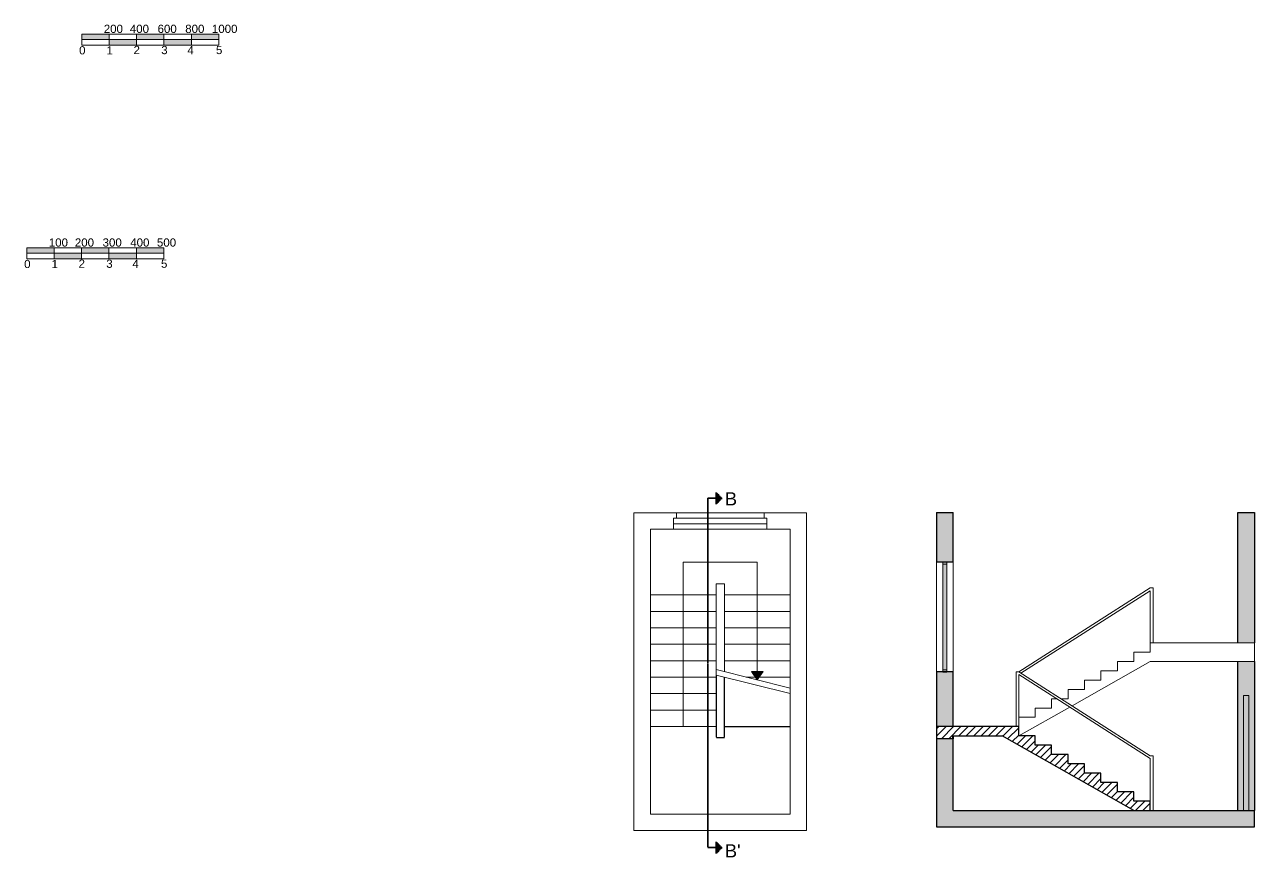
# Model space of a CAD drawing. Header units: millimetres. Extents: x -3181 to 118444, y -2683 to 27005.
# Drawn here: x 20675 to 43117, y 11810 to 27005 of the extents above; entities that cross this region are included whole.
import ezdxf

# ---------------------------------------------------------------- set-up
doc = ezdxf.new("R2010")
doc.units = ezdxf.units.MM
doc.linetypes.add('ACAD_ISO10W100', pattern=[18, 12, -3, 0, -3])
doc.linetypes.add('JIS_02_0.7', pattern=[1.35, 0.75, -0.6])
doc.layers.get('0').update_dxf_attribs({"lineweight": 9})
for name, color, linetype, lineweight in [('linee di sezione', 201, 'ACAD_ISO10W100', 35), ('muri grandi', 7, 'Continuous', 40), ('muri grandi 100', 7, 'Continuous', 30), ('muri medi 50', 7, 'Continuous', 30)]:
    doc.layers.add(name, color=color, linetype=linetype, lineweight=lineweight)
for name, color, linetype in [('porte', 42, 'Continuous'), ('solid', 9, 'Continuous'), ('tratteggiata', 7, 'JIS_02_0.7'), ('vetro', 140, 'Continuous')]:
    doc.layers.add(name, color=color, linetype=linetype)
doc.styles.get("Standard").update_dxf_attribs({"font": 'arial.ttf'})

msp = doc.modelspace()

# ---------------------------------------------------------------- hatches: boundary and pattern name
h = msp.add_hatch(color=256)
h.dxf.hatch_style = 1
h.paths.add_polyline_path([(22218.135, 26830.615), (21718.135, 26830.615), (21718.135, 26730.615), (22218.135, 26730.615)])
h.paths.add_polyline_path([(22718.135, 26730.615), (22218.135, 26730.615), (22218.135, 26630.615), (22718.135, 26630.615)])
h.paths.add_polyline_path([(23218.135, 26830.615), (22718.135, 26830.615), (22718.135, 26730.615), (23218.135, 26730.615)])
h.paths.add_polyline_path([(23718.135, 26730.615), (23218.135, 26730.615), (23218.135, 26630.615), (23718.135, 26630.615)])
h.paths.add_polyline_path([(24218.135, 26830.615), (23718.135, 26830.615), (23718.135, 26730.615), (24218.135, 26730.615)])
h = msp.add_hatch(color=256)
h.dxf.hatch_style = 1
h.paths.add_polyline_path([(21215.008, 22932.115), (20715.008, 22932.115), (20715.008, 22832.115), (21215.008, 22832.115)])
h.paths.add_polyline_path([(21715.008, 22832.115), (21215.008, 22832.115), (21215.008, 22732.115), (21715.008, 22732.115)])
h.paths.add_polyline_path([(22215.008, 22932.115), (21715.008, 22932.115), (21715.008, 22832.115), (22215.008, 22832.115)])
h.paths.add_polyline_path([(22715.008, 22832.115), (22215.008, 22832.115), (22215.008, 22732.115), (22715.008, 22732.115)])
h.paths.add_polyline_path([(23215.008, 22932.115), (22715.008, 22932.115), (22715.008, 22832.115), (23215.008, 22832.115)])
h = msp.add_hatch(color=256)
h.dxf.hatch_style = 1
h.paths.add_polyline_path([(34044.252, 15048.566), (34150.318, 15204.632), (34044.252, 15204.632), (33938.186, 15204.632)])
h = msp.add_hatch()
h.set_pattern_fill('ANSI31', color=256, scale=30)
h.set_pattern_definition([(45, (-1856.54, 172.28), (-67.35192, 67.35192), [])])
h.paths.add_polyline_path([(38816.931, 14195.893), (37316.931, 14195.893), (37316.931, 13975.893), (37616.931, 13975.893), (37616.931, 14025.893), (38516.931, 14025.893), (40916.931, 12665.893), (41216.931, 12665.893), (41216.931, 12835.893), (40916.931, 12835.893), (40916.931, 13005.893), (40616.931, 13005.893), (40616.931, 13175.893), (40316.931, 13175.893), (40316.931, 13345.893), (40016.931, 13345.893), (40016.931, 13515.893), (39716.931, 13515.893), (39716.931, 13685.893), (39416.931, 13685.893), (39416.931, 13855.893), (39116.931, 13855.893), (39116.931, 14025.893), (38816.931, 14025.893)])
at = {"layer": 'linee di sezione'}
h = msp.add_hatch(color=256, dxfattribs=at)
h.dxf.hatch_style = 1
h.paths.add_polyline_path([(33400.024, 18361.489), (33293.958, 18467.555), (33293.958, 18361.489), (33293.958, 18255.423)])
h = msp.add_hatch(color=256, dxfattribs=at)
h.dxf.hatch_style = 1
h.paths.add_polyline_path([(33400.024, 11988.824), (33293.958, 12094.89), (33293.958, 11988.824), (33293.958, 11882.758)])
at = {"layer": 'porte'}
h = msp.add_hatch(color=256, dxfattribs=at)
h.dxf.hatch_style = 1
h.paths.add_polyline_path([(37505.046, 17195.893), (37428.816, 17195.893), (37428.816, 17157.778), (37505.046, 17157.778)])
h.paths.add_polyline_path([(37505.046, 15234.008), (37428.816, 15234.008), (37428.816, 15195.893), (37505.046, 15195.893)])
h = msp.add_hatch(color=256, dxfattribs=at)
h.dxf.hatch_style = 1
h.paths.add_polyline_path([(42916.931, 12665.893), (43016.931, 12665.893), (43016.931, 14765.893), (42916.931, 14765.893)])
at = {"layer": 'solid'}
h = msp.add_hatch(color=256, dxfattribs=at)
h.dxf.hatch_style = 1
h.paths.add_polyline_path([(43116.931, 15385.893), (42816.931, 15385.893), (42816.931, 12665.893), (42916.931, 12665.893), (42916.931, 14765.893), (43016.931, 14765.893), (43016.931, 12665.893), (43116.931, 12665.893)])
h.paths.add_polyline_path([(43116.931, 12365.893), (43116.931, 12665.893), (42816.931, 12665.893), (41216.931, 12665.893), (40916.931, 12665.893), (37616.931, 12665.893), (37616.931, 13975.893), (37316.931, 13975.893), (37316.931, 12665.893), (37316.931, 12365.893)])
h.paths.add_polyline_path([(37616.931, 15195.893), (37316.931, 15195.893), (37316.931, 14195.893), (37616.931, 14195.893)])
h.paths.add_polyline_path([(37316.931, 17195.893), (37616.931, 17195.893), (37616.931, 18105.893), (37316.931, 18105.893)])
h = msp.add_hatch(color=256, dxfattribs=at)
h.dxf.hatch_style = 1
h.paths.add_polyline_path([(42816.931, 15725.893), (43116.931, 15725.893), (43116.931, 18105.893), (42816.931, 18105.893)])
at = {"layer": 'vetro'}
h = msp.add_hatch(color=256, dxfattribs=at)
h.dxf.hatch_style = 1
h.paths.add_polyline_path([(37505.046, 17157.778), (37428.816, 17157.778), (37428.816, 15234.008), (37505.046, 15234.008)])

# ---------------------------------------------------------------- linework, layer by layer
for p, q in [((32519.252, 17798.566), (32519.252, 17998.566)), ((32569.252, 17998.566), (32519.252, 17998.566)), ((32569.252, 18048.566), (32569.252, 18098.566)), ((32569.252, 18048.566), (32569.252, 17998.566)), ((32569.252, 17998.566), (34169.252, 17998.566)), ((34169.252, 18048.566), (34169.252, 18098.566)), ((34169.252, 18048.566), (34169.252, 17998.566)), ((34169.252, 17998.566), (34219.252, 17998.566)), ((34219.252, 17798.566), (34219.252, 17998.566)), ((32094.252, 17798.566), (32094.252, 12598.566)), ((33019.252, 17798.566), (32094.252, 17798.566)), ((32519.252, 17898.566), (34219.252, 17898.566)), ((33019.252, 17798.566), (33719.252, 17798.566)), ((34644.252, 17798.566), (33719.252, 17798.566)), ((34644.252, 12598.566), (34644.252, 17798.566)), ((32694.252, 14198.566), (32694.252, 17198.566)), ((32694.252, 17198.566), (34044.252, 17198.566)), ((34044.252, 17198.566), (34044.252, 15048.566)), ((33444.252, 16798.566), (33294.252, 16798.566)), ((33294.252, 16798.566), (33294.252, 16598.566)), ((33444.252, 15198.566), (33444.252, 16798.566)), ((33294.252, 16598.566), (32094.252, 16598.566)), ((33294.252, 16298.566), (33294.252, 16598.566)), ((34644.252, 16598.566), (33444.252, 16598.566)), ((33294.252, 16298.566), (32094.252, 16298.566)), ((33294.252, 15998.566), (33294.252, 16298.566)), ((34644.252, 16298.566), (33444.252, 16298.566)), ((33294.252, 15998.566), (32094.252, 15998.566)), ((33294.252, 15698.566), (33294.252, 15998.566)), ((34644.252, 15998.566), (33444.252, 15998.566)), ((33294.252, 15398.566), (32094.252, 15398.566)), ((33294.252, 15136.066), (33294.252, 15398.566)), ((34644.252, 15398.566), (33444.252, 15398.566)), ((33294.252, 15098.566), (32094.252, 15098.566)), ((34644.252, 15098.566), (33844.252, 15098.566)), ((32094.252, 14798.566), (33294.252, 14798.566)), ((33294.252, 14498.566), (32094.252, 14498.566)), ((32094.252, 12598.566), (32094.252, 14198.566)), ((32094.252, 14198.566), (33294.252, 14198.566)), ((32094.252, 12598.566), (32494.252, 12598.566)), ((33294.252, 12598.566), (32494.252, 12598.566)), ((33294.252, 12598.566), (34644.252, 12598.566))]:
    msp.add_line(p, q)
for points in [[(21718.135, 26730.615), (22218.135, 26730.615), (22218.135, 26830.615), (21718.135, 26830.615), (21718.135, 26730.615)], [(21718.135, 26630.615), (22218.135, 26630.615), (22218.135, 26730.615), (21718.135, 26730.615), (21718.135, 26630.615)], [(22218.135, 26730.615), (22718.135, 26730.615), (22718.135, 26830.615), (22218.135, 26830.615), (22218.135, 26730.615)], [(22218.135, 26630.615), (22718.135, 26630.615), (22718.135, 26730.615), (22218.135, 26730.615), (22218.135, 26630.615)], [(22718.135, 26730.615), (23218.135, 26730.615), (23218.135, 26830.615), (22718.135, 26830.615), (22718.135, 26730.615)], [(22718.135, 26630.615), (23218.135, 26630.615), (23218.135, 26730.615), (22718.135, 26730.615), (22718.135, 26630.615)], [(23218.135, 26730.615), (23718.135, 26730.615), (23718.135, 26830.615), (23218.135, 26830.615), (23218.135, 26730.615)], [(23218.135, 26630.615), (23718.135, 26630.615), (23718.135, 26730.615), (23218.135, 26730.615), (23218.135, 26630.615)], [(23718.135, 26730.615), (24218.135, 26730.615), (24218.135, 26830.615), (23718.135, 26830.615), (23718.135, 26730.615)], [(23718.135, 26630.615), (24218.135, 26630.615), (24218.135, 26730.615), (23718.135, 26730.615), (23718.135, 26630.615)], [(20715.008, 22832.115), (21215.008, 22832.115), (21215.008, 22932.115), (20715.008, 22932.115), (20715.008, 22832.115)], [(21215.008, 22832.115), (21715.008, 22832.115), (21715.008, 22932.115), (21215.008, 22932.115), (21215.008, 22832.115)], [(21715.008, 22832.115), (22215.008, 22832.115), (22215.008, 22932.115), (21715.008, 22932.115), (21715.008, 22832.115)], [(22215.008, 22832.115), (22715.008, 22832.115), (22715.008, 22932.115), (22215.008, 22932.115), (22215.008, 22832.115)], [(22715.008, 22832.115), (23215.008, 22832.115), (23215.008, 22932.115), (22715.008, 22932.115), (22715.008, 22832.115)], [(20715.008, 22732.115), (21215.008, 22732.115), (21215.008, 22832.115), (20715.008, 22832.115), (20715.008, 22732.115)], [(21215.008, 22732.115), (21715.008, 22732.115), (21715.008, 22832.115), (21215.008, 22832.115), (21215.008, 22732.115)], [(21715.008, 22732.115), (22215.008, 22732.115), (22215.008, 22832.115), (21715.008, 22832.115), (21715.008, 22732.115)], [(22215.008, 22732.115), (22715.008, 22732.115), (22715.008, 22832.115), (22215.008, 22832.115), (22215.008, 22732.115)], [(22715.008, 22732.115), (23215.008, 22732.115), (23215.008, 22832.115), (22715.008, 22832.115), (22715.008, 22732.115)], [(33294.252, 12298.566), (34944.252, 12298.566), (34944.252, 18098.566), (31794.252, 18098.566), (31794.252, 12298.566), (33294.252, 12298.566)], [(37316.931, 17195.893), (37316.931, 15195.893)], [(37428.816, 17195.893), (37428.816, 17157.778), (37505.046, 17157.778), (37505.046, 17195.893)], [(37428.816, 17157.778), (37428.816, 15234.008)], [(37505.046, 15234.008), (37505.046, 17157.778)], [(37616.931, 15195.893), (37616.931, 17195.893)], [(41266.931, 16725.893), (41216.931, 16725.893), (38816.931, 15195.893)], [(38856.147, 15170.893), (41216.931, 16675.893)], [(41216.931, 15725.893), (41216.931, 16675.893)], [(41266.931, 15725.893), (41266.931, 16725.893)], [(41216.931, 15555.893), (41216.931, 15725.893), (43116.931, 15725.893)], [(43116.931, 15725.893), (43116.931, 15385.893)], [(33294.252, 15398.566), (33294.252, 15698.566), (32094.252, 15698.566)], [(34644.252, 15398.566), (34644.252, 15698.566), (33444.252, 15698.566)], [(40916.931, 15385.893), (40916.931, 15555.893), (41216.931, 15555.893)], [(39585.559, 14705.893), (39716.931, 14705.893), (39716.931, 14875.893), (40016.931, 14875.893), (40016.931, 15045.893), (40316.931, 15045.893), (40316.931, 15215.893), (40616.931, 15215.893), (40616.931, 15385.893), (40916.931, 15385.893)], [(41216.931, 15385.893), (39788.557, 14576.481)], [(41216.931, 15385.893), (43116.931, 15385.893)], [(33294.252, 15236.066), (34644.652, 14898.466)], [(33294.252, 15136.066), (34644.252, 14798.566)], [(34044.252, 15048.566), (33938.186, 15204.632), (34044.252, 15204.632)], [(34044.252, 15048.566), (34150.318, 15204.632), (34044.252, 15204.632)], [(37505.046, 15195.893), (37505.046, 15234.008), (37428.816, 15234.008), (37428.816, 15195.893)], [(37428.816, 15234.008), (37505.046, 15234.008)], [(38816.931, 15195.893), (38766.931, 15195.893), (38766.931, 14195.893)], [(38766.931, 15195.893), (38816.931, 15195.893), (41216.931, 13665.893)], [(38816.931, 15145.893), (38816.931, 14365.893)], [(41216.931, 13615.893), (38816.931, 15145.893)], [(39416.931, 14705.893), (39507.127, 14705.893)], [(39416.931, 14535.893), (39416.931, 14705.893)], [(42916.931, 12665.893), (42916.931, 14765.893)], [(42916.931, 14765.893), (43016.931, 14765.893)], [(43016.931, 12665.893), (43016.931, 14765.893)], [(39747.035, 14552.952), (38816.931, 14025.893)], [(38816.931, 14195.893), (38816.931, 14365.893), (39116.931, 14365.893)], [(39116.931, 14535.893), (39416.931, 14535.893)], [(39116.931, 14535.893), (39116.931, 14365.893)], [(41216.931, 13665.893), (41266.931, 13665.893), (41266.931, 12665.893)], [(41216.931, 13615.893), (41216.931, 12835.893)], [(43116.931, 12665.893), (42816.931, 12665.893)], [(42916.931, 12665.893), (43016.931, 12665.893)]]:
    msp.add_lwpolyline(points)
at = {"layer": 'linee di sezione'}
for points in [[(33400.024, 18361.489), (33293.958, 18467.555), (33293.958, 18361.489)], [(33293.958, 18361.489), (33143.958, 18361.489), (33143.958, 11988.824), (33293.958, 11988.824)], [(33400.024, 18361.489), (33293.958, 18255.423), (33293.958, 18361.489)], [(33400.024, 11988.824), (33293.958, 12094.89), (33293.958, 11988.824)], [(33400.024, 11988.824), (33293.958, 11882.758), (33293.958, 11988.824)]]:
    msp.add_lwpolyline(points, dxfattribs=at)
at = {"layer": 'muri grandi'}
msp.add_lwpolyline([(37616.931, 13975.893), (37616.931, 14025.893)], dxfattribs=at)
at = {"layer": 'muri grandi 100'}
for points in [[(37316.931, 18105.893), (37316.931, 17195.893)], [(37316.931, 18105.893), (37616.931, 18105.893)], [(37616.931, 17195.893), (37616.931, 18105.893)], [(42816.931, 15725.893), (42816.931, 18105.893)], [(42816.931, 18105.893), (43116.931, 18105.893)], [(43116.931, 18105.893), (43116.931, 15725.893)], [(37616.931, 17195.893), (37316.931, 17195.893)], [(42816.931, 12665.893), (42816.931, 15385.893)], [(43116.931, 15385.893), (43116.931, 12665.893)], [(37316.931, 15195.893), (37316.931, 14195.893)], [(37616.931, 15195.893), (37316.931, 15195.893)], [(37616.931, 14195.893), (37616.931, 15195.893)], [(37316.931, 13975.893), (37316.931, 12665.893)], [(37616.931, 12665.893), (37616.931, 13975.893)], [(37316.931, 12665.893), (37316.931, 12365.893), (43116.931, 12365.893), (43116.931, 12665.893)], [(37616.931, 12665.893), (40916.931, 12665.893)], [(41216.931, 12665.893), (43116.931, 12665.893)]]:
    msp.add_lwpolyline(points, dxfattribs=at)
at = {"layer": 'muri medi 50'}
for points in [[(37316.931, 14195.893), (37316.931, 13975.893)], [(39416.931, 13685.893), (39416.931, 13855.893), (39116.931, 13855.893), (39116.931, 14025.893), (38816.931, 14025.893), (38816.931, 14195.893), (37316.931, 14195.893)], [(37616.931, 13975.893), (37316.931, 13975.893)], [(37616.931, 14025.893), (38516.931, 14025.893)], [(40916.931, 12665.893), (38516.931, 14025.893)], [(39716.931, 13685.893), (39416.931, 13685.893)], [(41216.931, 12665.893), (41216.931, 12835.893), (40916.931, 12835.893), (40916.931, 13005.893), (40616.931, 13005.893), (40616.931, 13175.893), (40316.931, 13175.893), (40316.931, 13345.893), (40016.931, 13345.893), (40016.931, 13515.893), (39716.931, 13515.893), (39716.931, 13685.893)], [(40916.931, 12665.893), (41216.931, 12665.893)]]:
    msp.add_lwpolyline(points, dxfattribs=at)
at = {"layer": 'porte'}
msp.add_lwpolyline([(37428.816, 15195.893), (37505.046, 15195.893)], dxfattribs=at)
at = {"layer": 'tratteggiata'}
for points in [[(33294.252, 15136.066), (33294.252, 13998.566), (33444.252, 13998.566), (33444.252, 15098.566)], [(33444.252, 14198.566), (34644.252, 14198.566)]]:
    msp.add_lwpolyline(points, dxfattribs=at)

# ---------------------------------------------------------------- texts
at = {"char_height": 150, "attachment_point": 1}
for s, insert in [('200', (22120.443, 27002.487)), ('400', (22595.903, 27002.487)), ('600', (23102.039, 27002.487)), ('800', (23606.69, 27002.487)), ('1000', (24093.582, 27002.487)), ('0', (21670.319, 26610.914)), ('1', (22171.394, 26610.34)), ('2', (22663.447, 26616.417)), ('3', (23168.78, 26615.289)), ('4', (23645.996, 26614.16)), ('5', (24167.737, 26616.417)), ('100', (21117.316, 23103.987)), ('200', (21592.776, 23103.987)), ('300', (22098.912, 23103.987)), ('400', (22603.563, 23103.987)), ('500', (23090.455, 23103.987)), ('0', (20667.192, 22712.414)), ('1', (21168.267, 22711.84)), ('2', (21660.32, 22717.918)), ('3', (22165.653, 22716.789)), ('4', (22642.87, 22715.661)), ('5', (23164.611, 22717.918))]:
    msp.add_mtext_dynamic_manual_height_columns(s, width=180.21712, gutter_width=125, heights=[0], dxfattribs=dict(at, insert=insert))
at = {"layer": 'linee di sezione', "char_height": 240, "attachment_point": 1}
for s, insert in [('B', (33453.271, 18472.466)), ("B'", (33453.271, 12050.198))]:
    msp.add_mtext_dynamic_manual_height_columns(s, width=221.48427, gutter_width=125, heights=[0], dxfattribs=dict(at, insert=insert))

doc.saveas('drawing.dxf')
